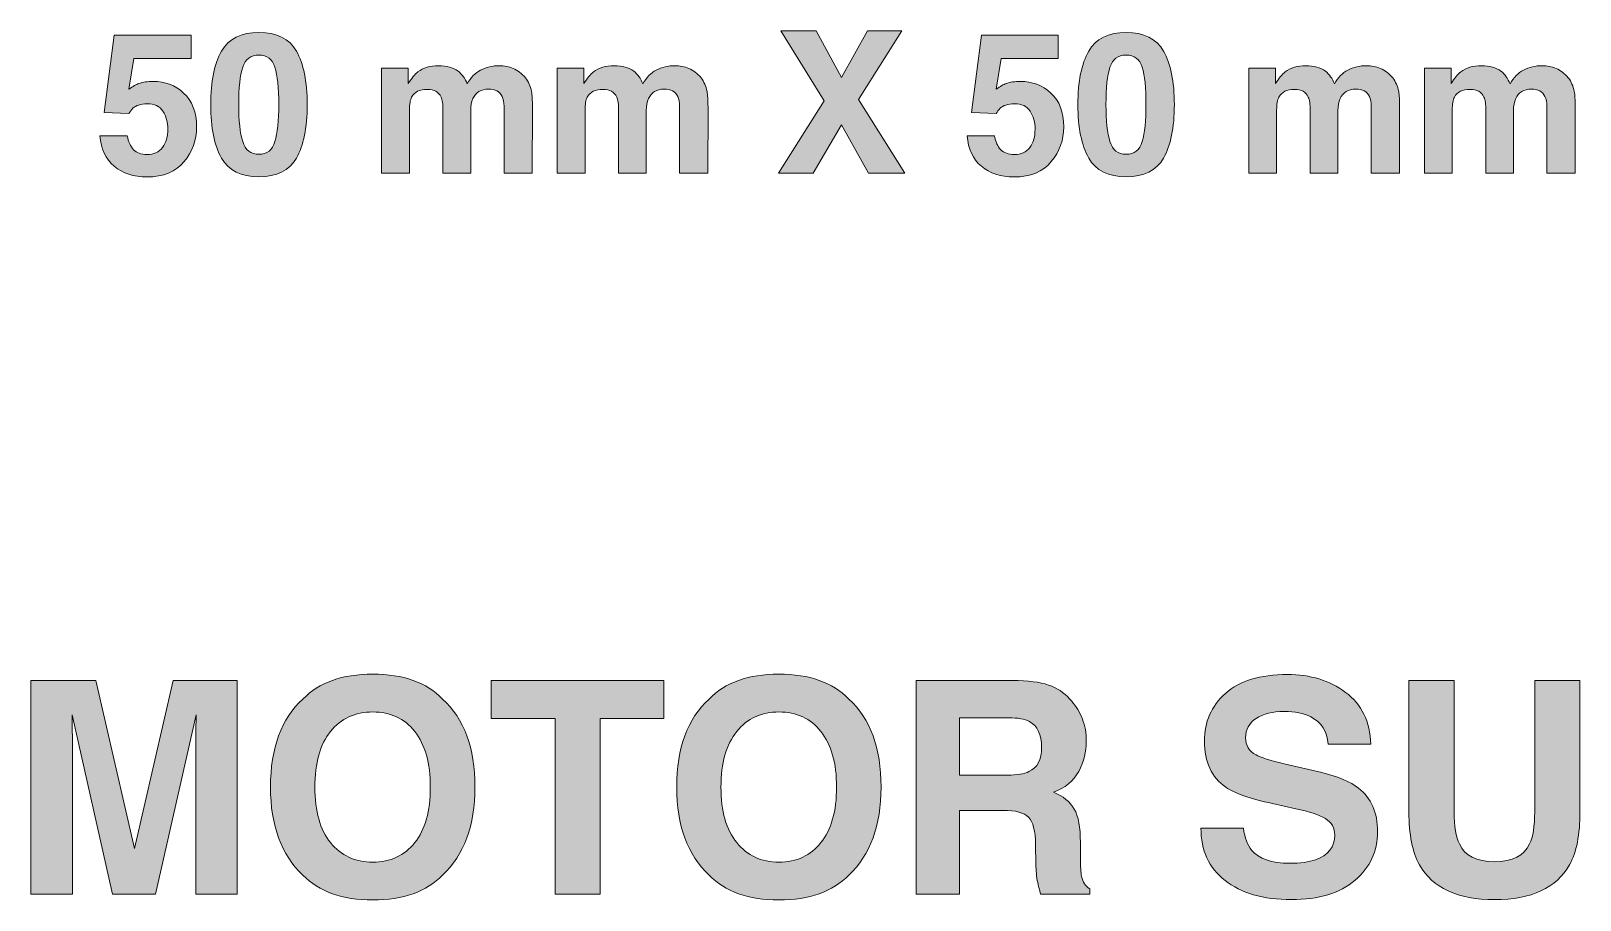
# Model space of a CAD drawing. Header units: millimetres. Extents: x 5 to 208, y 122 to 281.
# Drawn here: x 61 to 83.13, y 179.1 to 191.51 of the extents above; entities that cross this region are included whole.
import ezdxf

# ---------------------------------------------------------------- set-up
doc = ezdxf.new("R2010")
doc.units = ezdxf.units.MM
doc.header["$MEASUREMENT"] = 0
doc.layers.get('0').update_dxf_attribs({"lineweight": 0})

# ---------------------------------------------------------------- blocks, each defined once
blk = doc.blocks.new('Block_7')
h = blk.add_hatch(color=7)
h.dxf.hatch_style = 2
edge = h.paths.add_edge_path()
edge.add_spline(control_points=[(63.03, 182.232), (63.03, 182.232), (63.946, 182.232), (63.946, 182.232), (63.946, 182.232), (63.946, 179.185), (63.946, 179.185), (63.946, 179.185), (63.353, 179.185), (63.353, 179.185), (63.353, 179.185), (63.353, 181.246), (63.353, 181.246), (63.353, 181.305), (63.353, 181.388), (63.355, 181.495), (63.356, 181.601), (63.357, 181.684), (63.357, 181.742), (63.357, 181.742), (62.779, 179.185), (62.779, 179.185), (62.779, 179.185), (62.161, 179.185), (62.161, 179.185), (62.161, 179.185), (61.587, 181.742), (61.587, 181.742), (61.587, 181.684), (61.588, 181.601), (61.589, 181.495), (61.591, 181.388), (61.591, 181.305), (61.591, 181.246), (61.591, 181.246), (61.591, 179.185), (61.591, 179.185), (61.591, 179.185), (60.998, 179.185), (60.998, 179.185), (60.998, 179.185), (60.998, 182.232), (60.998, 182.232), (60.998, 182.232), (61.925, 182.232), (61.925, 182.232), (61.925, 182.232), (62.479, 179.836), (62.479, 179.836), (62.479, 179.836), (63.03, 182.232), (63.03, 182.232)], knot_values=[0, 0, 0, 0, 1, 1, 1, 2, 2, 2, 3, 3, 3, 4, 4, 4, 5, 5, 5, 6, 6, 6, 7, 7, 7, 8, 8, 8, 9, 9, 9, 10, 10, 10, 11, 11, 11, 12, 12, 12, 13, 13, 13, 14, 14, 14, 15, 15, 15, 16, 16, 16, 17, 17, 17, 17], degree=3, periodic=0)
h = blk.add_hatch(color=7)
h.dxf.hatch_style = 2
edge = h.paths.add_edge_path()
edge.add_spline(control_points=[(66.483, 179.919), (66.631, 180.105), (66.705, 180.369), (66.705, 180.712), (66.705, 181.054), (66.631, 181.318), (66.483, 181.505), (66.335, 181.692), (66.135, 181.785), (65.883, 181.785), (65.63, 181.785), (65.429, 181.692), (65.279, 181.506), (65.129, 181.32), (65.054, 181.055), (65.054, 180.712), (65.054, 180.369), (65.129, 180.105), (65.279, 179.919), (65.429, 179.733), (65.63, 179.64), (65.883, 179.64), (66.135, 179.64), (66.335, 179.733), (66.483, 179.919)], knot_values=[0, 0, 0, 0, 1, 1, 1, 2, 2, 2, 3, 3, 3, 4, 4, 4, 5, 5, 5, 6, 6, 6, 7, 7, 7, 8, 8, 8, 8], degree=3, periodic=0)
edge = h.paths.add_edge_path()
edge.add_spline(control_points=[(66.881, 179.456), (66.651, 179.219), (66.318, 179.1), (65.883, 179.1), (65.447, 179.1), (65.114, 179.219), (64.884, 179.456), (64.576, 179.746), (64.421, 180.165), (64.421, 180.712), (64.421, 181.27), (64.576, 181.689), (64.884, 181.969), (65.114, 182.206), (65.447, 182.325), (65.883, 182.325), (66.318, 182.325), (66.651, 182.206), (66.881, 181.969), (67.188, 181.689), (67.342, 181.27), (67.342, 180.712), (67.342, 180.165), (67.188, 179.746), (66.881, 179.456)], knot_values=[0, 0, 0, 0, 1, 1, 1, 2, 2, 2, 3, 3, 3, 4, 4, 4, 5, 5, 5, 6, 6, 6, 7, 7, 7, 8, 8, 8, 8], degree=3, periodic=0)
h = blk.add_hatch(color=7)
h.dxf.hatch_style = 2
edge = h.paths.add_edge_path()
edge.add_spline(control_points=[(70.042, 182.232), (70.042, 182.232), (70.042, 181.692), (70.042, 181.692), (70.042, 181.692), (69.13, 181.692), (69.13, 181.692), (69.13, 181.692), (69.13, 179.185), (69.13, 179.185), (69.13, 179.185), (68.489, 179.185), (68.489, 179.185), (68.489, 179.185), (68.489, 181.692), (68.489, 181.692), (68.489, 181.692), (67.573, 181.692), (67.573, 181.692), (67.573, 181.692), (67.573, 182.232), (67.573, 182.232), (67.573, 182.232), (70.042, 182.232), (70.042, 182.232)], knot_values=[0, 0, 0, 0, 1, 1, 1, 2, 2, 2, 3, 3, 3, 4, 4, 4, 5, 5, 5, 6, 6, 6, 7, 7, 7, 8, 8, 8, 8], degree=3, periodic=0)
h = blk.add_hatch(color=7)
h.dxf.hatch_style = 2
edge = h.paths.add_edge_path()
edge.add_spline(control_points=[(72.287, 179.919), (72.436, 180.105), (72.51, 180.369), (72.51, 180.712), (72.51, 181.054), (72.436, 181.318), (72.287, 181.505), (72.139, 181.692), (71.939, 181.785), (71.687, 181.785), (71.435, 181.785), (71.234, 181.692), (71.083, 181.506), (70.933, 181.32), (70.858, 181.055), (70.858, 180.712), (70.858, 180.369), (70.933, 180.105), (71.083, 179.919), (71.234, 179.733), (71.435, 179.64), (71.687, 179.64), (71.939, 179.64), (72.139, 179.733), (72.287, 179.919)], knot_values=[0, 0, 0, 0, 1, 1, 1, 2, 2, 2, 3, 3, 3, 4, 4, 4, 5, 5, 5, 6, 6, 6, 7, 7, 7, 8, 8, 8, 8], degree=3, periodic=0)
edge = h.paths.add_edge_path()
edge.add_spline(control_points=[(72.685, 179.456), (72.455, 179.219), (72.122, 179.1), (71.687, 179.1), (71.251, 179.1), (70.919, 179.219), (70.689, 179.456), (70.38, 179.746), (70.226, 180.165), (70.226, 180.712), (70.226, 181.27), (70.38, 181.689), (70.689, 181.969), (70.919, 182.206), (71.251, 182.325), (71.687, 182.325), (72.122, 182.325), (72.455, 182.206), (72.685, 181.969), (72.993, 181.689), (73.146, 181.27), (73.146, 180.712), (73.146, 180.165), (72.993, 179.746), (72.685, 179.456)], knot_values=[0, 0, 0, 0, 1, 1, 1, 2, 2, 2, 3, 3, 3, 4, 4, 4, 5, 5, 5, 6, 6, 6, 7, 7, 7, 8, 8, 8, 8], degree=3, periodic=0)
h = blk.add_hatch(color=7)
h.dxf.hatch_style = 2
edge = h.paths.add_edge_path()
edge.add_spline(control_points=[(74.269, 181.702), (74.269, 181.702), (74.269, 180.884), (74.269, 180.884), (74.269, 180.884), (74.954, 180.884), (74.954, 180.884), (75.09, 180.884), (75.192, 180.9), (75.26, 180.933), (75.38, 180.991), (75.441, 181.106), (75.441, 181.277), (75.441, 181.461), (75.382, 181.585), (75.266, 181.649), (75.201, 181.685), (75.102, 181.702), (74.971, 181.702), (74.971, 181.702), (74.269, 181.702), (74.269, 181.702)], knot_values=[0, 0, 0, 0, 1, 1, 1, 2, 2, 2, 3, 3, 3, 4, 4, 4, 5, 5, 5, 6, 6, 6, 7, 7, 7, 7], degree=3, periodic=0)
edge = h.paths.add_edge_path()
edge.add_spline(control_points=[(75.585, 182.153), (75.697, 182.105), (75.792, 182.034), (75.87, 181.94), (75.934, 181.863), (75.985, 181.778), (76.023, 181.684), (76.061, 181.59), (76.079, 181.483), (76.079, 181.363), (76.079, 181.219), (76.043, 181.076), (75.97, 180.937), (75.897, 180.797), (75.776, 180.698), (75.608, 180.64), (75.749, 180.583), (75.848, 180.503), (75.907, 180.399), (75.965, 180.295), (75.995, 180.136), (75.995, 179.923), (75.995, 179.923), (75.995, 179.718), (75.995, 179.718), (75.995, 179.579), (76, 179.484), (76.012, 179.435), (76.028, 179.356), (76.067, 179.298), (76.129, 179.261), (76.129, 179.261), (76.129, 179.185), (76.129, 179.185), (76.129, 179.185), (75.426, 179.185), (75.426, 179.185), (75.407, 179.252), (75.393, 179.307), (75.385, 179.348), (75.368, 179.433), (75.359, 179.521), (75.358, 179.611), (75.358, 179.611), (75.354, 179.894), (75.354, 179.894), (75.351, 180.088), (75.318, 180.218), (75.253, 180.282), (75.189, 180.347), (75.068, 180.38), (74.891, 180.38), (74.891, 180.38), (74.269, 180.38), (74.269, 180.38), (74.269, 180.38), (74.269, 179.185), (74.269, 179.185), (74.269, 179.185), (73.646, 179.185), (73.646, 179.185), (73.646, 179.185), (73.646, 182.232), (73.646, 182.232), (73.646, 182.232), (75.104, 182.232), (75.104, 182.232), (75.312, 182.227), (75.472, 182.201), (75.585, 182.153)], knot_values=[0, 0, 0, 0, 1, 1, 1, 2, 2, 2, 3, 3, 3, 4, 4, 4, 5, 5, 5, 6, 6, 6, 7, 7, 7, 8, 8, 8, 9, 9, 9, 10, 10, 10, 11, 11, 11, 12, 12, 12, 13, 13, 13, 14, 14, 14, 15, 15, 15, 16, 16, 16, 17, 17, 17, 18, 18, 18, 19, 19, 19, 20, 20, 20, 21, 21, 21, 22, 22, 22, 23, 23, 23, 23], degree=3, periodic=0)
h = blk.add_hatch(color=7)
h.dxf.hatch_style = 2
edge = h.paths.add_edge_path()
edge.add_spline(control_points=[(78.324, 180.125), (78.344, 179.986), (78.383, 179.882), (78.44, 179.813), (78.546, 179.688), (78.727, 179.625), (78.983, 179.625), (79.136, 179.625), (79.261, 179.642), (79.356, 179.675), (79.538, 179.738), (79.629, 179.856), (79.629, 180.028), (79.629, 180.129), (79.584, 180.207), (79.495, 180.262), (79.406, 180.315), (79.265, 180.363), (79.072, 180.404), (79.072, 180.404), (78.742, 180.477), (78.742, 180.477), (78.418, 180.548), (78.195, 180.626), (78.074, 180.71), (77.869, 180.851), (77.766, 181.071), (77.766, 181.37), (77.766, 181.642), (77.867, 181.869), (78.067, 182.05), (78.268, 182.23), (78.563, 182.32), (78.953, 182.32), (79.278, 182.32), (79.555, 182.235), (79.784, 182.065), (80.014, 181.895), (80.134, 181.648), (80.145, 181.324), (80.145, 181.324), (79.533, 181.324), (79.533, 181.324), (79.522, 181.507), (79.44, 181.638), (79.288, 181.715), (79.186, 181.766), (79.059, 181.791), (78.908, 181.791), (78.74, 181.791), (78.606, 181.758), (78.506, 181.692), (78.405, 181.626), (78.355, 181.534), (78.355, 181.415), (78.355, 181.306), (78.405, 181.225), (78.504, 181.171), (78.567, 181.135), (78.702, 181.093), (78.908, 181.045), (78.908, 181.045), (79.443, 180.919), (79.443, 180.919), (79.677, 180.864), (79.853, 180.79), (79.97, 180.698), (80.152, 180.555), (80.242, 180.347), (80.242, 180.076), (80.242, 179.797), (80.135, 179.566), (79.92, 179.382), (79.705, 179.198), (79.4, 179.106), (79.008, 179.106), (78.607, 179.106), (78.291, 179.197), (78.061, 179.378), (77.831, 179.559), (77.717, 179.808), (77.717, 180.125), (77.717, 180.125), (78.324, 180.125), (78.324, 180.125)], knot_values=[0, 0, 0, 0, 1, 1, 1, 2, 2, 2, 3, 3, 3, 4, 4, 4, 5, 5, 5, 6, 6, 6, 7, 7, 7, 8, 8, 8, 9, 9, 9, 10, 10, 10, 11, 11, 11, 12, 12, 12, 13, 13, 13, 14, 14, 14, 15, 15, 15, 16, 16, 16, 17, 17, 17, 18, 18, 18, 19, 19, 19, 20, 20, 20, 21, 21, 21, 22, 22, 22, 23, 23, 23, 24, 24, 24, 25, 25, 25, 26, 26, 26, 27, 27, 27, 28, 28, 28, 28], degree=3, periodic=0)
h = blk.add_hatch(color=7)
h.dxf.hatch_style = 2
edge = h.paths.add_edge_path()
edge.add_spline(control_points=[(80.689, 182.232), (80.689, 182.232), (81.336, 182.232), (81.336, 182.232), (81.336, 182.232), (81.336, 180.36), (81.336, 180.36), (81.336, 180.151), (81.361, 179.998), (81.41, 179.902), (81.487, 179.731), (81.654, 179.646), (81.913, 179.646), (82.169, 179.646), (82.336, 179.731), (82.413, 179.902), (82.462, 179.998), (82.487, 180.151), (82.487, 180.36), (82.487, 180.36), (82.487, 182.232), (82.487, 182.232), (82.487, 182.232), (83.134, 182.232), (83.134, 182.232), (83.134, 182.232), (83.134, 180.359), (83.134, 180.359), (83.134, 180.035), (83.084, 179.783), (82.984, 179.602), (82.796, 179.272), (82.44, 179.106), (81.913, 179.106), (81.386, 179.106), (81.028, 179.272), (80.84, 179.602), (80.739, 179.783), (80.689, 180.035), (80.689, 180.359), (80.689, 180.359), (80.689, 182.232), (80.689, 182.232)], knot_values=[0, 0, 0, 0, 1, 1, 1, 2, 2, 2, 3, 3, 3, 4, 4, 4, 5, 5, 5, 6, 6, 6, 7, 7, 7, 8, 8, 8, 9, 9, 9, 10, 10, 10, 11, 11, 11, 12, 12, 12, 13, 13, 13, 14, 14, 14, 14], degree=3, periodic=0)
for points, knots in [([(63.03, 182.232), (63.03, 182.232), (63.946, 182.232), (63.946, 182.232), (63.946, 182.232), (63.946, 179.185), (63.946, 179.185), (63.946, 179.185), (63.353, 179.185), (63.353, 179.185), (63.353, 179.185), (63.353, 181.246), (63.353, 181.246), (63.353, 181.305), (63.353, 181.388), (63.355, 181.495), (63.356, 181.601), (63.357, 181.684), (63.357, 181.742), (63.357, 181.742), (62.779, 179.185), (62.779, 179.185), (62.779, 179.185), (62.161, 179.185), (62.161, 179.185), (62.161, 179.185), (61.587, 181.742), (61.587, 181.742), (61.587, 181.684), (61.588, 181.601), (61.589, 181.495), (61.591, 181.388), (61.591, 181.305), (61.591, 181.246), (61.591, 181.246), (61.591, 179.185), (61.591, 179.185), (61.591, 179.185), (60.998, 179.185), (60.998, 179.185), (60.998, 179.185), (60.998, 182.232), (60.998, 182.232), (60.998, 182.232), (61.925, 182.232), (61.925, 182.232), (61.925, 182.232), (62.479, 179.836), (62.479, 179.836), (62.479, 179.836), (63.03, 182.232), (63.03, 182.232)], [0, 0, 0, 0, 1, 1, 1, 2, 2, 2, 3, 3, 3, 4, 4, 4, 5, 5, 5, 6, 6, 6, 7, 7, 7, 8, 8, 8, 9, 9, 9, 10, 10, 10, 11, 11, 11, 12, 12, 12, 13, 13, 13, 14, 14, 14, 15, 15, 15, 16, 16, 16, 17, 17, 17, 17]), ([(66.881, 179.456), (66.651, 179.219), (66.318, 179.1), (65.883, 179.1), (65.447, 179.1), (65.114, 179.219), (64.884, 179.456), (64.576, 179.746), (64.421, 180.165), (64.421, 180.712), (64.421, 181.27), (64.576, 181.689), (64.884, 181.969), (65.114, 182.206), (65.447, 182.325), (65.883, 182.325), (66.318, 182.325), (66.651, 182.206), (66.881, 181.969), (67.188, 181.689), (67.342, 181.27), (67.342, 180.712), (67.342, 180.165), (67.188, 179.746), (66.881, 179.456)], [0, 0, 0, 0, 1, 1, 1, 2, 2, 2, 3, 3, 3, 4, 4, 4, 5, 5, 5, 6, 6, 6, 7, 7, 7, 8, 8, 8, 8]), ([(70.042, 182.232), (70.042, 182.232), (70.042, 181.692), (70.042, 181.692), (70.042, 181.692), (69.13, 181.692), (69.13, 181.692), (69.13, 181.692), (69.13, 179.185), (69.13, 179.185), (69.13, 179.185), (68.489, 179.185), (68.489, 179.185), (68.489, 179.185), (68.489, 181.692), (68.489, 181.692), (68.489, 181.692), (67.573, 181.692), (67.573, 181.692), (67.573, 181.692), (67.573, 182.232), (67.573, 182.232), (67.573, 182.232), (70.042, 182.232), (70.042, 182.232)], [0, 0, 0, 0, 1, 1, 1, 2, 2, 2, 3, 3, 3, 4, 4, 4, 5, 5, 5, 6, 6, 6, 7, 7, 7, 8, 8, 8, 8]), ([(72.685, 179.456), (72.455, 179.219), (72.122, 179.1), (71.687, 179.1), (71.251, 179.1), (70.919, 179.219), (70.689, 179.456), (70.38, 179.746), (70.226, 180.165), (70.226, 180.712), (70.226, 181.27), (70.38, 181.689), (70.689, 181.969), (70.919, 182.206), (71.251, 182.325), (71.687, 182.325), (72.122, 182.325), (72.455, 182.206), (72.685, 181.969), (72.993, 181.689), (73.146, 181.27), (73.146, 180.712), (73.146, 180.165), (72.993, 179.746), (72.685, 179.456)], [0, 0, 0, 0, 1, 1, 1, 2, 2, 2, 3, 3, 3, 4, 4, 4, 5, 5, 5, 6, 6, 6, 7, 7, 7, 8, 8, 8, 8]), ([(75.585, 182.153), (75.697, 182.105), (75.792, 182.034), (75.87, 181.94), (75.934, 181.863), (75.985, 181.778), (76.023, 181.684), (76.061, 181.59), (76.079, 181.483), (76.079, 181.363), (76.079, 181.219), (76.043, 181.076), (75.97, 180.937), (75.897, 180.797), (75.776, 180.698), (75.608, 180.64), (75.749, 180.583), (75.848, 180.503), (75.907, 180.399), (75.965, 180.295), (75.995, 180.136), (75.995, 179.923), (75.995, 179.923), (75.995, 179.718), (75.995, 179.718), (75.995, 179.579), (76, 179.484), (76.012, 179.435), (76.028, 179.356), (76.067, 179.298), (76.129, 179.261), (76.129, 179.261), (76.129, 179.185), (76.129, 179.185), (76.129, 179.185), (75.426, 179.185), (75.426, 179.185), (75.407, 179.252), (75.393, 179.307), (75.385, 179.348), (75.368, 179.433), (75.359, 179.521), (75.358, 179.611), (75.358, 179.611), (75.354, 179.894), (75.354, 179.894), (75.351, 180.088), (75.318, 180.218), (75.253, 180.282), (75.189, 180.347), (75.068, 180.38), (74.891, 180.38), (74.891, 180.38), (74.269, 180.38), (74.269, 180.38), (74.269, 180.38), (74.269, 179.185), (74.269, 179.185), (74.269, 179.185), (73.646, 179.185), (73.646, 179.185), (73.646, 179.185), (73.646, 182.232), (73.646, 182.232), (73.646, 182.232), (75.104, 182.232), (75.104, 182.232), (75.312, 182.227), (75.472, 182.201), (75.585, 182.153)], [0, 0, 0, 0, 1, 1, 1, 2, 2, 2, 3, 3, 3, 4, 4, 4, 5, 5, 5, 6, 6, 6, 7, 7, 7, 8, 8, 8, 9, 9, 9, 10, 10, 10, 11, 11, 11, 12, 12, 12, 13, 13, 13, 14, 14, 14, 15, 15, 15, 16, 16, 16, 17, 17, 17, 18, 18, 18, 19, 19, 19, 20, 20, 20, 21, 21, 21, 22, 22, 22, 23, 23, 23, 23]), ([(78.324, 180.125), (78.344, 179.986), (78.383, 179.882), (78.44, 179.813), (78.546, 179.688), (78.727, 179.625), (78.983, 179.625), (79.136, 179.625), (79.261, 179.642), (79.356, 179.675), (79.538, 179.738), (79.629, 179.856), (79.629, 180.028), (79.629, 180.129), (79.584, 180.207), (79.495, 180.262), (79.406, 180.315), (79.265, 180.363), (79.072, 180.404), (79.072, 180.404), (78.742, 180.477), (78.742, 180.477), (78.418, 180.548), (78.195, 180.626), (78.074, 180.71), (77.869, 180.851), (77.766, 181.071), (77.766, 181.37), (77.766, 181.642), (77.867, 181.869), (78.067, 182.05), (78.268, 182.23), (78.563, 182.32), (78.953, 182.32), (79.278, 182.32), (79.555, 182.235), (79.784, 182.065), (80.014, 181.895), (80.134, 181.648), (80.145, 181.324), (80.145, 181.324), (79.533, 181.324), (79.533, 181.324), (79.522, 181.507), (79.44, 181.638), (79.288, 181.715), (79.186, 181.766), (79.059, 181.791), (78.908, 181.791), (78.74, 181.791), (78.606, 181.758), (78.506, 181.692), (78.405, 181.626), (78.355, 181.534), (78.355, 181.415), (78.355, 181.306), (78.405, 181.225), (78.504, 181.171), (78.567, 181.135), (78.702, 181.093), (78.908, 181.045), (78.908, 181.045), (79.443, 180.919), (79.443, 180.919), (79.677, 180.864), (79.853, 180.79), (79.97, 180.698), (80.152, 180.555), (80.242, 180.347), (80.242, 180.076), (80.242, 179.797), (80.135, 179.566), (79.92, 179.382), (79.705, 179.198), (79.4, 179.106), (79.008, 179.106), (78.607, 179.106), (78.291, 179.197), (78.061, 179.378), (77.831, 179.559), (77.717, 179.808), (77.717, 180.125), (77.717, 180.125), (78.324, 180.125), (78.324, 180.125)], [0, 0, 0, 0, 1, 1, 1, 2, 2, 2, 3, 3, 3, 4, 4, 4, 5, 5, 5, 6, 6, 6, 7, 7, 7, 8, 8, 8, 9, 9, 9, 10, 10, 10, 11, 11, 11, 12, 12, 12, 13, 13, 13, 14, 14, 14, 15, 15, 15, 16, 16, 16, 17, 17, 17, 18, 18, 18, 19, 19, 19, 20, 20, 20, 21, 21, 21, 22, 22, 22, 23, 23, 23, 24, 24, 24, 25, 25, 25, 26, 26, 26, 27, 27, 27, 28, 28, 28, 28]), ([(80.689, 182.232), (80.689, 182.232), (81.336, 182.232), (81.336, 182.232), (81.336, 182.232), (81.336, 180.36), (81.336, 180.36), (81.336, 180.151), (81.361, 179.998), (81.41, 179.902), (81.487, 179.731), (81.654, 179.646), (81.913, 179.646), (82.169, 179.646), (82.336, 179.731), (82.413, 179.902), (82.462, 179.998), (82.487, 180.151), (82.487, 180.36), (82.487, 180.36), (82.487, 182.232), (82.487, 182.232), (82.487, 182.232), (83.134, 182.232), (83.134, 182.232), (83.134, 182.232), (83.134, 180.359), (83.134, 180.359), (83.134, 180.035), (83.084, 179.783), (82.984, 179.602), (82.796, 179.272), (82.44, 179.106), (81.913, 179.106), (81.386, 179.106), (81.028, 179.272), (80.84, 179.602), (80.739, 179.783), (80.689, 180.035), (80.689, 180.359), (80.689, 180.359), (80.689, 182.232), (80.689, 182.232)], [0, 0, 0, 0, 1, 1, 1, 2, 2, 2, 3, 3, 3, 4, 4, 4, 5, 5, 5, 6, 6, 6, 7, 7, 7, 8, 8, 8, 9, 9, 9, 10, 10, 10, 11, 11, 11, 12, 12, 12, 13, 13, 13, 14, 14, 14, 14]), ([(66.483, 179.919), (66.631, 180.105), (66.705, 180.369), (66.705, 180.712), (66.705, 181.054), (66.631, 181.318), (66.483, 181.505), (66.335, 181.692), (66.135, 181.785), (65.883, 181.785), (65.63, 181.785), (65.429, 181.692), (65.279, 181.506), (65.129, 181.32), (65.054, 181.055), (65.054, 180.712), (65.054, 180.369), (65.129, 180.105), (65.279, 179.919), (65.429, 179.733), (65.63, 179.64), (65.883, 179.64), (66.135, 179.64), (66.335, 179.733), (66.483, 179.919)], [0, 0, 0, 0, 1, 1, 1, 2, 2, 2, 3, 3, 3, 4, 4, 4, 5, 5, 5, 6, 6, 6, 7, 7, 7, 8, 8, 8, 8]), ([(72.287, 179.919), (72.436, 180.105), (72.51, 180.369), (72.51, 180.712), (72.51, 181.054), (72.436, 181.318), (72.287, 181.505), (72.139, 181.692), (71.939, 181.785), (71.687, 181.785), (71.435, 181.785), (71.234, 181.692), (71.083, 181.506), (70.933, 181.32), (70.858, 181.055), (70.858, 180.712), (70.858, 180.369), (70.933, 180.105), (71.083, 179.919), (71.234, 179.733), (71.435, 179.64), (71.687, 179.64), (71.939, 179.64), (72.139, 179.733), (72.287, 179.919)], [0, 0, 0, 0, 1, 1, 1, 2, 2, 2, 3, 3, 3, 4, 4, 4, 5, 5, 5, 6, 6, 6, 7, 7, 7, 8, 8, 8, 8]), ([(74.269, 181.702), (74.269, 181.702), (74.269, 180.884), (74.269, 180.884), (74.269, 180.884), (74.954, 180.884), (74.954, 180.884), (75.09, 180.884), (75.192, 180.9), (75.26, 180.933), (75.38, 180.991), (75.441, 181.106), (75.441, 181.277), (75.441, 181.461), (75.382, 181.585), (75.266, 181.649), (75.201, 181.685), (75.102, 181.702), (74.971, 181.702), (74.971, 181.702), (74.269, 181.702), (74.269, 181.702)], [0, 0, 0, 0, 1, 1, 1, 2, 2, 2, 3, 3, 3, 4, 4, 4, 5, 5, 5, 6, 6, 6, 7, 7, 7, 7])]:
    blk.add_open_spline(points, degree=3, knots=knots)
blk = doc.blocks.new('Block_6')
blk.add_blockref('Block_7', (0, 0))
blk = doc.blocks.new('Block_17')
h = blk.add_hatch(color=7)
h.dxf.hatch_style = 2
edge = h.paths.add_edge_path()
edge.add_spline(control_points=[(64.024, 189.93), (64.062, 189.808), (64.139, 189.748), (64.256, 189.748), (64.372, 189.748), (64.449, 189.808), (64.485, 189.93), (64.521, 190.052), (64.539, 190.228), (64.539, 190.457), (64.539, 190.698), (64.521, 190.876), (64.485, 190.992), (64.449, 191.108), (64.372, 191.166), (64.256, 191.166), (64.139, 191.166), (64.062, 191.108), (64.024, 190.992), (63.986, 190.876), (63.967, 190.698), (63.967, 190.457), (63.967, 190.228), (63.986, 190.052), (64.024, 189.93)], knot_values=[0, 0, 0, 0, 1, 1, 1, 2, 2, 2, 3, 3, 3, 4, 4, 4, 5, 5, 5, 6, 6, 6, 7, 7, 7, 8, 8, 8, 8], degree=3, periodic=0)
edge = h.paths.add_edge_path()
edge.add_spline(control_points=[(64.791, 191.221), (64.893, 191.042), (64.945, 190.787), (64.945, 190.457), (64.945, 190.127), (64.893, 189.874), (64.791, 189.695), (64.689, 189.517), (64.51, 189.428), (64.256, 189.428), (64.001, 189.428), (63.822, 189.517), (63.72, 189.695), (63.618, 189.874), (63.566, 190.127), (63.566, 190.457), (63.566, 190.787), (63.618, 191.042), (63.72, 191.221), (63.822, 191.4), (64.001, 191.489), (64.256, 191.489), (64.51, 191.489), (64.689, 191.4), (64.791, 191.221)], knot_values=[0, 0, 0, 0, 1, 1, 1, 2, 2, 2, 3, 3, 3, 4, 4, 4, 5, 5, 5, 6, 6, 6, 7, 7, 7, 8, 8, 8, 8], degree=3, periodic=0)
h = blk.add_hatch(color=7)
h.dxf.hatch_style = 2
edge = h.paths.add_edge_path()
edge.add_spline(control_points=[(72.174, 189.477), (72.174, 189.477), (71.681, 189.477), (71.681, 189.477), (71.681, 189.477), (72.334, 190.512), (72.334, 190.512), (72.334, 190.512), (71.713, 191.509), (71.713, 191.509), (71.713, 191.509), (72.22, 191.509), (72.22, 191.509), (72.22, 191.509), (72.582, 190.847), (72.582, 190.847), (72.582, 190.847), (72.954, 191.509), (72.954, 191.509), (72.954, 191.509), (73.445, 191.509), (73.445, 191.509), (73.445, 191.509), (72.823, 190.529), (72.823, 190.529), (72.823, 190.529), (73.484, 189.477), (73.484, 189.477), (73.484, 189.477), (72.968, 189.477), (72.968, 189.477), (72.968, 189.477), (72.582, 190.17), (72.582, 190.17), (72.582, 190.17), (72.174, 189.477), (72.174, 189.477)], knot_values=[0, 0, 0, 0, 1, 1, 1, 2, 2, 2, 3, 3, 3, 4, 4, 4, 5, 5, 5, 6, 6, 6, 7, 7, 7, 8, 8, 8, 9, 9, 9, 10, 10, 10, 11, 11, 11, 12, 12, 12, 12], degree=3, periodic=0)
h = blk.add_hatch(color=7)
h.dxf.hatch_style = 2
edge = h.paths.add_edge_path()
edge.add_spline(control_points=[(76.417, 189.93), (76.454, 189.808), (76.531, 189.748), (76.648, 189.748), (76.765, 189.748), (76.841, 189.808), (76.878, 189.93), (76.914, 190.052), (76.932, 190.228), (76.932, 190.457), (76.932, 190.698), (76.914, 190.876), (76.878, 190.992), (76.841, 191.108), (76.765, 191.166), (76.648, 191.166), (76.531, 191.166), (76.454, 191.108), (76.417, 190.992), (76.379, 190.876), (76.36, 190.698), (76.36, 190.457), (76.36, 190.228), (76.379, 190.052), (76.417, 189.93)], knot_values=[0, 0, 0, 0, 1, 1, 1, 2, 2, 2, 3, 3, 3, 4, 4, 4, 5, 5, 5, 6, 6, 6, 7, 7, 7, 8, 8, 8, 8], degree=3, periodic=0)
edge = h.paths.add_edge_path()
edge.add_spline(control_points=[(77.184, 191.221), (77.286, 191.042), (77.337, 190.787), (77.337, 190.457), (77.337, 190.127), (77.286, 189.874), (77.184, 189.695), (77.081, 189.517), (76.903, 189.428), (76.648, 189.428), (76.394, 189.428), (76.215, 189.517), (76.113, 189.695), (76.011, 189.874), (75.959, 190.127), (75.959, 190.457), (75.959, 190.787), (76.011, 191.042), (76.113, 191.221), (76.215, 191.4), (76.394, 191.489), (76.648, 191.489), (76.903, 191.489), (77.081, 191.4), (77.184, 191.221)], knot_values=[0, 0, 0, 0, 1, 1, 1, 2, 2, 2, 3, 3, 3, 4, 4, 4, 5, 5, 5, 6, 6, 6, 7, 7, 7, 8, 8, 8, 8], degree=3, periodic=0)
h = blk.add_hatch(color=7)
h.dxf.hatch_style = 2
edge = h.paths.add_edge_path()
edge.add_spline(control_points=[(62.374, 190.012), (62.39, 189.927), (62.42, 189.861), (62.464, 189.814), (62.508, 189.768), (62.572, 189.745), (62.656, 189.745), (62.753, 189.745), (62.828, 189.779), (62.878, 189.847), (62.929, 189.916), (62.955, 190.002), (62.955, 190.106), (62.955, 190.208), (62.931, 190.294), (62.883, 190.364), (62.835, 190.435), (62.761, 190.47), (62.66, 190.47), (62.613, 190.47), (62.572, 190.464), (62.537, 190.452), (62.475, 190.43), (62.429, 190.389), (62.398, 190.329), (62.398, 190.329), (62.046, 190.346), (62.046, 190.346), (62.046, 190.346), (62.186, 191.449), (62.186, 191.449), (62.186, 191.449), (63.285, 191.449), (63.285, 191.449), (63.285, 191.449), (63.285, 191.116), (63.285, 191.116), (63.285, 191.116), (62.469, 191.116), (62.469, 191.116), (62.469, 191.116), (62.398, 190.679), (62.398, 190.679), (62.459, 190.719), (62.506, 190.745), (62.54, 190.758), (62.596, 190.779), (62.666, 190.789), (62.747, 190.789), (62.913, 190.789), (63.057, 190.734), (63.18, 190.623), (63.303, 190.512), (63.364, 190.35), (63.364, 190.138), (63.364, 189.953), (63.305, 189.788), (63.186, 189.643), (63.068, 189.498), (62.891, 189.425), (62.655, 189.425), (62.465, 189.425), (62.309, 189.476), (62.187, 189.578), (62.065, 189.68), (61.997, 189.825), (61.983, 190.012), (61.983, 190.012), (62.374, 190.012), (62.374, 190.012)], knot_values=[0, 0, 0, 0, 1, 1, 1, 2, 2, 2, 3, 3, 3, 4, 4, 4, 5, 5, 5, 6, 6, 6, 7, 7, 7, 8, 8, 8, 9, 9, 9, 10, 10, 10, 11, 11, 11, 12, 12, 12, 13, 13, 13, 14, 14, 14, 15, 15, 15, 16, 16, 16, 17, 17, 17, 18, 18, 18, 19, 19, 19, 20, 20, 20, 21, 21, 21, 22, 22, 22, 23, 23, 23, 23], degree=3, periodic=0)
h = blk.add_hatch(color=7)
h.dxf.hatch_style = 2
edge = h.paths.add_edge_path()
edge.add_spline(control_points=[(74.767, 190.012), (74.783, 189.927), (74.813, 189.861), (74.856, 189.814), (74.901, 189.768), (74.965, 189.745), (75.049, 189.745), (75.146, 189.745), (75.22, 189.779), (75.271, 189.847), (75.322, 189.916), (75.347, 190.002), (75.347, 190.106), (75.347, 190.208), (75.324, 190.294), (75.276, 190.364), (75.228, 190.435), (75.154, 190.47), (75.053, 190.47), (75.006, 190.47), (74.964, 190.464), (74.929, 190.452), (74.868, 190.43), (74.822, 190.389), (74.791, 190.329), (74.791, 190.329), (74.439, 190.346), (74.439, 190.346), (74.439, 190.346), (74.579, 191.449), (74.579, 191.449), (74.579, 191.449), (75.678, 191.449), (75.678, 191.449), (75.678, 191.449), (75.678, 191.116), (75.678, 191.116), (75.678, 191.116), (74.862, 191.116), (74.862, 191.116), (74.862, 191.116), (74.791, 190.679), (74.791, 190.679), (74.851, 190.719), (74.898, 190.745), (74.932, 190.758), (74.989, 190.779), (75.058, 190.789), (75.14, 190.789), (75.305, 190.789), (75.449, 190.734), (75.572, 190.623), (75.695, 190.512), (75.757, 190.35), (75.757, 190.138), (75.757, 189.953), (75.697, 189.788), (75.579, 189.643), (75.461, 189.498), (75.284, 189.425), (75.048, 189.425), (74.858, 189.425), (74.702, 189.476), (74.579, 189.578), (74.457, 189.68), (74.39, 189.825), (74.376, 190.012), (74.376, 190.012), (74.767, 190.012), (74.767, 190.012)], knot_values=[0, 0, 0, 0, 1, 1, 1, 2, 2, 2, 3, 3, 3, 4, 4, 4, 5, 5, 5, 6, 6, 6, 7, 7, 7, 8, 8, 8, 9, 9, 9, 10, 10, 10, 11, 11, 11, 12, 12, 12, 13, 13, 13, 14, 14, 14, 15, 15, 15, 16, 16, 16, 17, 17, 17, 18, 18, 18, 19, 19, 19, 20, 20, 20, 21, 21, 21, 22, 22, 22, 23, 23, 23, 23], degree=3, periodic=0)
h = blk.add_hatch(color=7)
h.dxf.hatch_style = 2
edge = h.paths.add_edge_path()
edge.add_spline(control_points=[(67.889, 190.974), (67.954, 190.948), (68.012, 190.903), (68.064, 190.839), (68.107, 190.787), (68.135, 190.722), (68.15, 190.646), (68.159, 190.596), (68.164, 190.522), (68.164, 190.424), (68.164, 190.424), (68.161, 189.477), (68.161, 189.477), (68.161, 189.477), (67.758, 189.477), (67.758, 189.477), (67.758, 189.477), (67.758, 190.434), (67.758, 190.434), (67.758, 190.491), (67.749, 190.538), (67.731, 190.574), (67.696, 190.644), (67.632, 190.679), (67.538, 190.679), (67.429, 190.679), (67.355, 190.634), (67.313, 190.544), (67.292, 190.496), (67.282, 190.439), (67.282, 190.372), (67.282, 190.372), (67.282, 189.477), (67.282, 189.477), (67.282, 189.477), (66.886, 189.477), (66.886, 189.477), (66.886, 189.477), (66.886, 190.372), (66.886, 190.372), (66.886, 190.461), (66.877, 190.526), (66.859, 190.566), (66.826, 190.639), (66.761, 190.675), (66.664, 190.675), (66.552, 190.675), (66.477, 190.639), (66.438, 190.566), (66.417, 190.525), (66.407, 190.463), (66.407, 190.381), (66.407, 190.381), (66.407, 189.477), (66.407, 189.477), (66.407, 189.477), (66.008, 189.477), (66.008, 189.477), (66.008, 189.477), (66.008, 190.977), (66.008, 190.977), (66.008, 190.977), (66.39, 190.977), (66.39, 190.977), (66.39, 190.977), (66.39, 190.758), (66.39, 190.758), (66.439, 190.836), (66.485, 190.891), (66.528, 190.924), (66.604, 190.983), (66.703, 191.013), (66.824, 191.013), (66.939, 191.013), (67.032, 190.987), (67.103, 190.937), (67.159, 190.89), (67.203, 190.83), (67.232, 190.756), (67.283, 190.845), (67.347, 190.909), (67.424, 190.951), (67.505, 190.992), (67.594, 191.013), (67.694, 191.013), (67.76, 191.013), (67.825, 191), (67.889, 190.974)], knot_values=[0, 0, 0, 0, 1, 1, 1, 2, 2, 2, 3, 3, 3, 4, 4, 4, 5, 5, 5, 6, 6, 6, 7, 7, 7, 8, 8, 8, 9, 9, 9, 10, 10, 10, 11, 11, 11, 12, 12, 12, 13, 13, 13, 14, 14, 14, 15, 15, 15, 16, 16, 16, 17, 17, 17, 18, 18, 18, 19, 19, 19, 20, 20, 20, 21, 21, 21, 22, 22, 22, 23, 23, 23, 24, 24, 24, 25, 25, 25, 26, 26, 26, 27, 27, 27, 28, 28, 28, 29, 29, 29, 29], degree=3, periodic=0)
h = blk.add_hatch(color=7)
h.dxf.hatch_style = 2
edge = h.paths.add_edge_path()
edge.add_spline(control_points=[(70.399, 190.974), (70.463, 190.948), (70.521, 190.903), (70.574, 190.839), (70.616, 190.787), (70.644, 190.722), (70.659, 190.646), (70.669, 190.596), (70.673, 190.522), (70.673, 190.424), (70.673, 190.424), (70.67, 189.477), (70.67, 189.477), (70.67, 189.477), (70.268, 189.477), (70.268, 189.477), (70.268, 189.477), (70.268, 190.434), (70.268, 190.434), (70.268, 190.491), (70.259, 190.538), (70.24, 190.574), (70.206, 190.644), (70.141, 190.679), (70.047, 190.679), (69.939, 190.679), (69.864, 190.634), (69.823, 190.544), (69.802, 190.496), (69.791, 190.439), (69.791, 190.372), (69.791, 190.372), (69.791, 189.477), (69.791, 189.477), (69.791, 189.477), (69.396, 189.477), (69.396, 189.477), (69.396, 189.477), (69.396, 190.372), (69.396, 190.372), (69.396, 190.461), (69.386, 190.526), (69.368, 190.566), (69.335, 190.639), (69.27, 190.675), (69.174, 190.675), (69.062, 190.675), (68.986, 190.639), (68.948, 190.566), (68.927, 190.525), (68.916, 190.463), (68.916, 190.381), (68.916, 190.381), (68.916, 189.477), (68.916, 189.477), (68.916, 189.477), (68.518, 189.477), (68.518, 189.477), (68.518, 189.477), (68.518, 190.977), (68.518, 190.977), (68.518, 190.977), (68.899, 190.977), (68.899, 190.977), (68.899, 190.977), (68.899, 190.758), (68.899, 190.758), (68.948, 190.836), (68.994, 190.891), (69.037, 190.924), (69.113, 190.983), (69.212, 191.013), (69.334, 191.013), (69.448, 191.013), (69.541, 190.987), (69.612, 190.937), (69.669, 190.89), (69.712, 190.83), (69.741, 190.756), (69.793, 190.845), (69.857, 190.909), (69.933, 190.951), (70.014, 190.992), (70.104, 191.013), (70.203, 191.013), (70.269, 191.013), (70.334, 191), (70.399, 190.974)], knot_values=[0, 0, 0, 0, 1, 1, 1, 2, 2, 2, 3, 3, 3, 4, 4, 4, 5, 5, 5, 6, 6, 6, 7, 7, 7, 8, 8, 8, 9, 9, 9, 10, 10, 10, 11, 11, 11, 12, 12, 12, 13, 13, 13, 14, 14, 14, 15, 15, 15, 16, 16, 16, 17, 17, 17, 18, 18, 18, 19, 19, 19, 20, 20, 20, 21, 21, 21, 22, 22, 22, 23, 23, 23, 24, 24, 24, 25, 25, 25, 26, 26, 26, 27, 27, 27, 28, 28, 28, 29, 29, 29, 29], degree=3, periodic=0)
h = blk.add_hatch(color=7)
h.dxf.hatch_style = 2
edge = h.paths.add_edge_path()
edge.add_spline(control_points=[(80.282, 190.974), (80.347, 190.948), (80.405, 190.903), (80.457, 190.839), (80.499, 190.787), (80.528, 190.722), (80.543, 190.646), (80.552, 190.596), (80.556, 190.522), (80.556, 190.424), (80.556, 190.424), (80.554, 189.477), (80.554, 189.477), (80.554, 189.477), (80.151, 189.477), (80.151, 189.477), (80.151, 189.477), (80.151, 190.434), (80.151, 190.434), (80.151, 190.491), (80.142, 190.538), (80.124, 190.574), (80.089, 190.644), (80.024, 190.679), (79.931, 190.679), (79.822, 190.679), (79.747, 190.634), (79.706, 190.544), (79.685, 190.496), (79.674, 190.439), (79.674, 190.372), (79.674, 190.372), (79.674, 189.477), (79.674, 189.477), (79.674, 189.477), (79.279, 189.477), (79.279, 189.477), (79.279, 189.477), (79.279, 190.372), (79.279, 190.372), (79.279, 190.461), (79.27, 190.526), (79.251, 190.566), (79.218, 190.639), (79.153, 190.675), (79.057, 190.675), (78.945, 190.675), (78.87, 190.639), (78.831, 190.566), (78.81, 190.525), (78.799, 190.463), (78.799, 190.381), (78.799, 190.381), (78.799, 189.477), (78.799, 189.477), (78.799, 189.477), (78.401, 189.477), (78.401, 189.477), (78.401, 189.477), (78.401, 190.977), (78.401, 190.977), (78.401, 190.977), (78.783, 190.977), (78.783, 190.977), (78.783, 190.977), (78.783, 190.758), (78.783, 190.758), (78.831, 190.836), (78.878, 190.891), (78.921, 190.924), (78.997, 190.983), (79.096, 191.013), (79.217, 191.013), (79.332, 191.013), (79.425, 190.987), (79.495, 190.937), (79.552, 190.89), (79.595, 190.83), (79.625, 190.756), (79.676, 190.845), (79.74, 190.909), (79.816, 190.951), (79.897, 190.992), (79.987, 191.013), (80.086, 191.013), (80.153, 191.013), (80.218, 191), (80.282, 190.974)], knot_values=[0, 0, 0, 0, 1, 1, 1, 2, 2, 2, 3, 3, 3, 4, 4, 4, 5, 5, 5, 6, 6, 6, 7, 7, 7, 8, 8, 8, 9, 9, 9, 10, 10, 10, 11, 11, 11, 12, 12, 12, 13, 13, 13, 14, 14, 14, 15, 15, 15, 16, 16, 16, 17, 17, 17, 18, 18, 18, 19, 19, 19, 20, 20, 20, 21, 21, 21, 22, 22, 22, 23, 23, 23, 24, 24, 24, 25, 25, 25, 26, 26, 26, 27, 27, 27, 28, 28, 28, 29, 29, 29, 29], degree=3, periodic=0)
h = blk.add_hatch(color=7)
h.dxf.hatch_style = 2
edge = h.paths.add_edge_path()
edge.add_spline(control_points=[(82.792, 190.974), (82.856, 190.948), (82.914, 190.903), (82.967, 190.839), (83.009, 190.787), (83.037, 190.722), (83.052, 190.646), (83.061, 190.596), (83.066, 190.522), (83.066, 190.424), (83.066, 190.424), (83.063, 189.477), (83.063, 189.477), (83.063, 189.477), (82.661, 189.477), (82.661, 189.477), (82.661, 189.477), (82.661, 190.434), (82.661, 190.434), (82.661, 190.491), (82.651, 190.538), (82.633, 190.574), (82.598, 190.644), (82.534, 190.679), (82.44, 190.679), (82.332, 190.679), (82.257, 190.634), (82.215, 190.544), (82.194, 190.496), (82.184, 190.439), (82.184, 190.372), (82.184, 190.372), (82.184, 189.477), (82.184, 189.477), (82.184, 189.477), (81.788, 189.477), (81.788, 189.477), (81.788, 189.477), (81.788, 190.372), (81.788, 190.372), (81.788, 190.461), (81.779, 190.526), (81.761, 190.566), (81.728, 190.639), (81.663, 190.675), (81.566, 190.675), (81.454, 190.675), (81.379, 190.639), (81.34, 190.566), (81.319, 190.525), (81.309, 190.463), (81.309, 190.381), (81.309, 190.381), (81.309, 189.477), (81.309, 189.477), (81.309, 189.477), (80.91, 189.477), (80.91, 189.477), (80.91, 189.477), (80.91, 190.977), (80.91, 190.977), (80.91, 190.977), (81.292, 190.977), (81.292, 190.977), (81.292, 190.977), (81.292, 190.758), (81.292, 190.758), (81.341, 190.836), (81.387, 190.891), (81.43, 190.924), (81.506, 190.983), (81.605, 191.013), (81.726, 191.013), (81.841, 191.013), (81.934, 190.987), (82.005, 190.937), (82.061, 190.89), (82.105, 190.83), (82.134, 190.756), (82.186, 190.845), (82.25, 190.909), (82.326, 190.951), (82.407, 190.992), (82.497, 191.013), (82.596, 191.013), (82.662, 191.013), (82.727, 191), (82.792, 190.974)], knot_values=[0, 0, 0, 0, 1, 1, 1, 2, 2, 2, 3, 3, 3, 4, 4, 4, 5, 5, 5, 6, 6, 6, 7, 7, 7, 8, 8, 8, 9, 9, 9, 10, 10, 10, 11, 11, 11, 12, 12, 12, 13, 13, 13, 14, 14, 14, 15, 15, 15, 16, 16, 16, 17, 17, 17, 18, 18, 18, 19, 19, 19, 20, 20, 20, 21, 21, 21, 22, 22, 22, 23, 23, 23, 24, 24, 24, 25, 25, 25, 26, 26, 26, 27, 27, 27, 28, 28, 28, 29, 29, 29, 29], degree=3, periodic=0)
for points, knots in [([(64.791, 191.221), (64.893, 191.042), (64.945, 190.787), (64.945, 190.457), (64.945, 190.127), (64.893, 189.874), (64.791, 189.695), (64.689, 189.517), (64.51, 189.428), (64.256, 189.428), (64.001, 189.428), (63.822, 189.517), (63.72, 189.695), (63.618, 189.874), (63.566, 190.127), (63.566, 190.457), (63.566, 190.787), (63.618, 191.042), (63.72, 191.221), (63.822, 191.4), (64.001, 191.489), (64.256, 191.489), (64.51, 191.489), (64.689, 191.4), (64.791, 191.221)], [0, 0, 0, 0, 1, 1, 1, 2, 2, 2, 3, 3, 3, 4, 4, 4, 5, 5, 5, 6, 6, 6, 7, 7, 7, 8, 8, 8, 8]), ([(72.174, 189.477), (72.174, 189.477), (71.681, 189.477), (71.681, 189.477), (71.681, 189.477), (72.334, 190.512), (72.334, 190.512), (72.334, 190.512), (71.713, 191.509), (71.713, 191.509), (71.713, 191.509), (72.22, 191.509), (72.22, 191.509), (72.22, 191.509), (72.582, 190.847), (72.582, 190.847), (72.582, 190.847), (72.954, 191.509), (72.954, 191.509), (72.954, 191.509), (73.445, 191.509), (73.445, 191.509), (73.445, 191.509), (72.823, 190.529), (72.823, 190.529), (72.823, 190.529), (73.484, 189.477), (73.484, 189.477), (73.484, 189.477), (72.968, 189.477), (72.968, 189.477), (72.968, 189.477), (72.582, 190.17), (72.582, 190.17), (72.582, 190.17), (72.174, 189.477), (72.174, 189.477)], [0, 0, 0, 0, 1, 1, 1, 2, 2, 2, 3, 3, 3, 4, 4, 4, 5, 5, 5, 6, 6, 6, 7, 7, 7, 8, 8, 8, 9, 9, 9, 10, 10, 10, 11, 11, 11, 12, 12, 12, 12]), ([(77.184, 191.221), (77.286, 191.042), (77.337, 190.787), (77.337, 190.457), (77.337, 190.127), (77.286, 189.874), (77.184, 189.695), (77.081, 189.517), (76.903, 189.428), (76.648, 189.428), (76.394, 189.428), (76.215, 189.517), (76.113, 189.695), (76.011, 189.874), (75.959, 190.127), (75.959, 190.457), (75.959, 190.787), (76.011, 191.042), (76.113, 191.221), (76.215, 191.4), (76.394, 191.489), (76.648, 191.489), (76.903, 191.489), (77.081, 191.4), (77.184, 191.221)], [0, 0, 0, 0, 1, 1, 1, 2, 2, 2, 3, 3, 3, 4, 4, 4, 5, 5, 5, 6, 6, 6, 7, 7, 7, 8, 8, 8, 8]), ([(62.374, 190.012), (62.39, 189.927), (62.42, 189.861), (62.464, 189.814), (62.508, 189.768), (62.572, 189.745), (62.656, 189.745), (62.753, 189.745), (62.828, 189.779), (62.878, 189.847), (62.929, 189.916), (62.955, 190.002), (62.955, 190.106), (62.955, 190.208), (62.931, 190.294), (62.883, 190.364), (62.835, 190.435), (62.761, 190.47), (62.66, 190.47), (62.613, 190.47), (62.572, 190.464), (62.537, 190.452), (62.475, 190.43), (62.429, 190.389), (62.398, 190.329), (62.398, 190.329), (62.046, 190.346), (62.046, 190.346), (62.046, 190.346), (62.186, 191.449), (62.186, 191.449), (62.186, 191.449), (63.285, 191.449), (63.285, 191.449), (63.285, 191.449), (63.285, 191.116), (63.285, 191.116), (63.285, 191.116), (62.469, 191.116), (62.469, 191.116), (62.469, 191.116), (62.398, 190.679), (62.398, 190.679), (62.459, 190.719), (62.506, 190.745), (62.54, 190.758), (62.596, 190.779), (62.666, 190.789), (62.747, 190.789), (62.913, 190.789), (63.057, 190.734), (63.18, 190.623), (63.303, 190.512), (63.364, 190.35), (63.364, 190.138), (63.364, 189.953), (63.305, 189.788), (63.186, 189.643), (63.068, 189.498), (62.891, 189.425), (62.655, 189.425), (62.465, 189.425), (62.309, 189.476), (62.187, 189.578), (62.065, 189.68), (61.997, 189.825), (61.983, 190.012), (61.983, 190.012), (62.374, 190.012), (62.374, 190.012)], [0, 0, 0, 0, 1, 1, 1, 2, 2, 2, 3, 3, 3, 4, 4, 4, 5, 5, 5, 6, 6, 6, 7, 7, 7, 8, 8, 8, 9, 9, 9, 10, 10, 10, 11, 11, 11, 12, 12, 12, 13, 13, 13, 14, 14, 14, 15, 15, 15, 16, 16, 16, 17, 17, 17, 18, 18, 18, 19, 19, 19, 20, 20, 20, 21, 21, 21, 22, 22, 22, 23, 23, 23, 23]), ([(74.767, 190.012), (74.783, 189.927), (74.813, 189.861), (74.856, 189.814), (74.901, 189.768), (74.965, 189.745), (75.049, 189.745), (75.146, 189.745), (75.22, 189.779), (75.271, 189.847), (75.322, 189.916), (75.347, 190.002), (75.347, 190.106), (75.347, 190.208), (75.324, 190.294), (75.276, 190.364), (75.228, 190.435), (75.154, 190.47), (75.053, 190.47), (75.006, 190.47), (74.964, 190.464), (74.929, 190.452), (74.868, 190.43), (74.822, 190.389), (74.791, 190.329), (74.791, 190.329), (74.439, 190.346), (74.439, 190.346), (74.439, 190.346), (74.579, 191.449), (74.579, 191.449), (74.579, 191.449), (75.678, 191.449), (75.678, 191.449), (75.678, 191.449), (75.678, 191.116), (75.678, 191.116), (75.678, 191.116), (74.862, 191.116), (74.862, 191.116), (74.862, 191.116), (74.791, 190.679), (74.791, 190.679), (74.851, 190.719), (74.898, 190.745), (74.932, 190.758), (74.989, 190.779), (75.058, 190.789), (75.14, 190.789), (75.305, 190.789), (75.449, 190.734), (75.572, 190.623), (75.695, 190.512), (75.757, 190.35), (75.757, 190.138), (75.757, 189.953), (75.697, 189.788), (75.579, 189.643), (75.461, 189.498), (75.284, 189.425), (75.048, 189.425), (74.858, 189.425), (74.702, 189.476), (74.579, 189.578), (74.457, 189.68), (74.39, 189.825), (74.376, 190.012), (74.376, 190.012), (74.767, 190.012), (74.767, 190.012)], [0, 0, 0, 0, 1, 1, 1, 2, 2, 2, 3, 3, 3, 4, 4, 4, 5, 5, 5, 6, 6, 6, 7, 7, 7, 8, 8, 8, 9, 9, 9, 10, 10, 10, 11, 11, 11, 12, 12, 12, 13, 13, 13, 14, 14, 14, 15, 15, 15, 16, 16, 16, 17, 17, 17, 18, 18, 18, 19, 19, 19, 20, 20, 20, 21, 21, 21, 22, 22, 22, 23, 23, 23, 23]), ([(64.024, 189.93), (64.062, 189.808), (64.139, 189.748), (64.256, 189.748), (64.372, 189.748), (64.449, 189.808), (64.485, 189.93), (64.521, 190.052), (64.539, 190.228), (64.539, 190.457), (64.539, 190.698), (64.521, 190.876), (64.485, 190.992), (64.449, 191.108), (64.372, 191.166), (64.256, 191.166), (64.139, 191.166), (64.062, 191.108), (64.024, 190.992), (63.986, 190.876), (63.967, 190.698), (63.967, 190.457), (63.967, 190.228), (63.986, 190.052), (64.024, 189.93)], [0, 0, 0, 0, 1, 1, 1, 2, 2, 2, 3, 3, 3, 4, 4, 4, 5, 5, 5, 6, 6, 6, 7, 7, 7, 8, 8, 8, 8]), ([(76.417, 189.93), (76.454, 189.808), (76.531, 189.748), (76.648, 189.748), (76.765, 189.748), (76.841, 189.808), (76.878, 189.93), (76.914, 190.052), (76.932, 190.228), (76.932, 190.457), (76.932, 190.698), (76.914, 190.876), (76.878, 190.992), (76.841, 191.108), (76.765, 191.166), (76.648, 191.166), (76.531, 191.166), (76.454, 191.108), (76.417, 190.992), (76.379, 190.876), (76.36, 190.698), (76.36, 190.457), (76.36, 190.228), (76.379, 190.052), (76.417, 189.93)], [0, 0, 0, 0, 1, 1, 1, 2, 2, 2, 3, 3, 3, 4, 4, 4, 5, 5, 5, 6, 6, 6, 7, 7, 7, 8, 8, 8, 8]), ([(67.889, 190.974), (67.954, 190.948), (68.012, 190.903), (68.064, 190.839), (68.107, 190.787), (68.135, 190.722), (68.15, 190.646), (68.159, 190.596), (68.164, 190.522), (68.164, 190.424), (68.164, 190.424), (68.161, 189.477), (68.161, 189.477), (68.161, 189.477), (67.758, 189.477), (67.758, 189.477), (67.758, 189.477), (67.758, 190.434), (67.758, 190.434), (67.758, 190.491), (67.749, 190.538), (67.731, 190.574), (67.696, 190.644), (67.632, 190.679), (67.538, 190.679), (67.429, 190.679), (67.355, 190.634), (67.313, 190.544), (67.292, 190.496), (67.282, 190.439), (67.282, 190.372), (67.282, 190.372), (67.282, 189.477), (67.282, 189.477), (67.282, 189.477), (66.886, 189.477), (66.886, 189.477), (66.886, 189.477), (66.886, 190.372), (66.886, 190.372), (66.886, 190.461), (66.877, 190.526), (66.859, 190.566), (66.826, 190.639), (66.761, 190.675), (66.664, 190.675), (66.552, 190.675), (66.477, 190.639), (66.438, 190.566), (66.417, 190.525), (66.407, 190.463), (66.407, 190.381), (66.407, 190.381), (66.407, 189.477), (66.407, 189.477), (66.407, 189.477), (66.008, 189.477), (66.008, 189.477), (66.008, 189.477), (66.008, 190.977), (66.008, 190.977), (66.008, 190.977), (66.39, 190.977), (66.39, 190.977), (66.39, 190.977), (66.39, 190.758), (66.39, 190.758), (66.439, 190.836), (66.485, 190.891), (66.528, 190.924), (66.604, 190.983), (66.703, 191.013), (66.824, 191.013), (66.939, 191.013), (67.032, 190.987), (67.103, 190.937), (67.159, 190.89), (67.203, 190.83), (67.232, 190.756), (67.283, 190.845), (67.347, 190.909), (67.424, 190.951), (67.505, 190.992), (67.594, 191.013), (67.694, 191.013), (67.76, 191.013), (67.825, 191), (67.889, 190.974)], [0, 0, 0, 0, 1, 1, 1, 2, 2, 2, 3, 3, 3, 4, 4, 4, 5, 5, 5, 6, 6, 6, 7, 7, 7, 8, 8, 8, 9, 9, 9, 10, 10, 10, 11, 11, 11, 12, 12, 12, 13, 13, 13, 14, 14, 14, 15, 15, 15, 16, 16, 16, 17, 17, 17, 18, 18, 18, 19, 19, 19, 20, 20, 20, 21, 21, 21, 22, 22, 22, 23, 23, 23, 24, 24, 24, 25, 25, 25, 26, 26, 26, 27, 27, 27, 28, 28, 28, 29, 29, 29, 29]), ([(70.399, 190.974), (70.463, 190.948), (70.521, 190.903), (70.574, 190.839), (70.616, 190.787), (70.644, 190.722), (70.659, 190.646), (70.669, 190.596), (70.673, 190.522), (70.673, 190.424), (70.673, 190.424), (70.67, 189.477), (70.67, 189.477), (70.67, 189.477), (70.268, 189.477), (70.268, 189.477), (70.268, 189.477), (70.268, 190.434), (70.268, 190.434), (70.268, 190.491), (70.259, 190.538), (70.24, 190.574), (70.206, 190.644), (70.141, 190.679), (70.047, 190.679), (69.939, 190.679), (69.864, 190.634), (69.823, 190.544), (69.802, 190.496), (69.791, 190.439), (69.791, 190.372), (69.791, 190.372), (69.791, 189.477), (69.791, 189.477), (69.791, 189.477), (69.396, 189.477), (69.396, 189.477), (69.396, 189.477), (69.396, 190.372), (69.396, 190.372), (69.396, 190.461), (69.386, 190.526), (69.368, 190.566), (69.335, 190.639), (69.27, 190.675), (69.174, 190.675), (69.062, 190.675), (68.986, 190.639), (68.948, 190.566), (68.927, 190.525), (68.916, 190.463), (68.916, 190.381), (68.916, 190.381), (68.916, 189.477), (68.916, 189.477), (68.916, 189.477), (68.518, 189.477), (68.518, 189.477), (68.518, 189.477), (68.518, 190.977), (68.518, 190.977), (68.518, 190.977), (68.899, 190.977), (68.899, 190.977), (68.899, 190.977), (68.899, 190.758), (68.899, 190.758), (68.948, 190.836), (68.994, 190.891), (69.037, 190.924), (69.113, 190.983), (69.212, 191.013), (69.334, 191.013), (69.448, 191.013), (69.541, 190.987), (69.612, 190.937), (69.669, 190.89), (69.712, 190.83), (69.741, 190.756), (69.793, 190.845), (69.857, 190.909), (69.933, 190.951), (70.014, 190.992), (70.104, 191.013), (70.203, 191.013), (70.269, 191.013), (70.334, 191), (70.399, 190.974)], [0, 0, 0, 0, 1, 1, 1, 2, 2, 2, 3, 3, 3, 4, 4, 4, 5, 5, 5, 6, 6, 6, 7, 7, 7, 8, 8, 8, 9, 9, 9, 10, 10, 10, 11, 11, 11, 12, 12, 12, 13, 13, 13, 14, 14, 14, 15, 15, 15, 16, 16, 16, 17, 17, 17, 18, 18, 18, 19, 19, 19, 20, 20, 20, 21, 21, 21, 22, 22, 22, 23, 23, 23, 24, 24, 24, 25, 25, 25, 26, 26, 26, 27, 27, 27, 28, 28, 28, 29, 29, 29, 29]), ([(80.282, 190.974), (80.347, 190.948), (80.405, 190.903), (80.457, 190.839), (80.499, 190.787), (80.528, 190.722), (80.543, 190.646), (80.552, 190.596), (80.556, 190.522), (80.556, 190.424), (80.556, 190.424), (80.554, 189.477), (80.554, 189.477), (80.554, 189.477), (80.151, 189.477), (80.151, 189.477), (80.151, 189.477), (80.151, 190.434), (80.151, 190.434), (80.151, 190.491), (80.142, 190.538), (80.124, 190.574), (80.089, 190.644), (80.024, 190.679), (79.931, 190.679), (79.822, 190.679), (79.747, 190.634), (79.706, 190.544), (79.685, 190.496), (79.674, 190.439), (79.674, 190.372), (79.674, 190.372), (79.674, 189.477), (79.674, 189.477), (79.674, 189.477), (79.279, 189.477), (79.279, 189.477), (79.279, 189.477), (79.279, 190.372), (79.279, 190.372), (79.279, 190.461), (79.27, 190.526), (79.251, 190.566), (79.218, 190.639), (79.153, 190.675), (79.057, 190.675), (78.945, 190.675), (78.87, 190.639), (78.831, 190.566), (78.81, 190.525), (78.799, 190.463), (78.799, 190.381), (78.799, 190.381), (78.799, 189.477), (78.799, 189.477), (78.799, 189.477), (78.401, 189.477), (78.401, 189.477), (78.401, 189.477), (78.401, 190.977), (78.401, 190.977), (78.401, 190.977), (78.783, 190.977), (78.783, 190.977), (78.783, 190.977), (78.783, 190.758), (78.783, 190.758), (78.831, 190.836), (78.878, 190.891), (78.921, 190.924), (78.997, 190.983), (79.096, 191.013), (79.217, 191.013), (79.332, 191.013), (79.425, 190.987), (79.495, 190.937), (79.552, 190.89), (79.595, 190.83), (79.625, 190.756), (79.676, 190.845), (79.74, 190.909), (79.816, 190.951), (79.897, 190.992), (79.987, 191.013), (80.086, 191.013), (80.153, 191.013), (80.218, 191), (80.282, 190.974)], [0, 0, 0, 0, 1, 1, 1, 2, 2, 2, 3, 3, 3, 4, 4, 4, 5, 5, 5, 6, 6, 6, 7, 7, 7, 8, 8, 8, 9, 9, 9, 10, 10, 10, 11, 11, 11, 12, 12, 12, 13, 13, 13, 14, 14, 14, 15, 15, 15, 16, 16, 16, 17, 17, 17, 18, 18, 18, 19, 19, 19, 20, 20, 20, 21, 21, 21, 22, 22, 22, 23, 23, 23, 24, 24, 24, 25, 25, 25, 26, 26, 26, 27, 27, 27, 28, 28, 28, 29, 29, 29, 29]), ([(82.792, 190.974), (82.856, 190.948), (82.914, 190.903), (82.967, 190.839), (83.009, 190.787), (83.037, 190.722), (83.052, 190.646), (83.061, 190.596), (83.066, 190.522), (83.066, 190.424), (83.066, 190.424), (83.063, 189.477), (83.063, 189.477), (83.063, 189.477), (82.661, 189.477), (82.661, 189.477), (82.661, 189.477), (82.661, 190.434), (82.661, 190.434), (82.661, 190.491), (82.651, 190.538), (82.633, 190.574), (82.598, 190.644), (82.534, 190.679), (82.44, 190.679), (82.332, 190.679), (82.257, 190.634), (82.215, 190.544), (82.194, 190.496), (82.184, 190.439), (82.184, 190.372), (82.184, 190.372), (82.184, 189.477), (82.184, 189.477), (82.184, 189.477), (81.788, 189.477), (81.788, 189.477), (81.788, 189.477), (81.788, 190.372), (81.788, 190.372), (81.788, 190.461), (81.779, 190.526), (81.761, 190.566), (81.728, 190.639), (81.663, 190.675), (81.566, 190.675), (81.454, 190.675), (81.379, 190.639), (81.34, 190.566), (81.319, 190.525), (81.309, 190.463), (81.309, 190.381), (81.309, 190.381), (81.309, 189.477), (81.309, 189.477), (81.309, 189.477), (80.91, 189.477), (80.91, 189.477), (80.91, 189.477), (80.91, 190.977), (80.91, 190.977), (80.91, 190.977), (81.292, 190.977), (81.292, 190.977), (81.292, 190.977), (81.292, 190.758), (81.292, 190.758), (81.341, 190.836), (81.387, 190.891), (81.43, 190.924), (81.506, 190.983), (81.605, 191.013), (81.726, 191.013), (81.841, 191.013), (81.934, 190.987), (82.005, 190.937), (82.061, 190.89), (82.105, 190.83), (82.134, 190.756), (82.186, 190.845), (82.25, 190.909), (82.326, 190.951), (82.407, 190.992), (82.497, 191.013), (82.596, 191.013), (82.662, 191.013), (82.727, 191), (82.792, 190.974)], [0, 0, 0, 0, 1, 1, 1, 2, 2, 2, 3, 3, 3, 4, 4, 4, 5, 5, 5, 6, 6, 6, 7, 7, 7, 8, 8, 8, 9, 9, 9, 10, 10, 10, 11, 11, 11, 12, 12, 12, 13, 13, 13, 14, 14, 14, 15, 15, 15, 16, 16, 16, 17, 17, 17, 18, 18, 18, 19, 19, 19, 20, 20, 20, 21, 21, 21, 22, 22, 22, 23, 23, 23, 24, 24, 24, 25, 25, 25, 26, 26, 26, 27, 27, 27, 28, 28, 28, 29, 29, 29, 29])]:
    blk.add_open_spline(points, degree=3, knots=knots)
blk = doc.blocks.new('Block_16')
blk.add_blockref('Block_17', (0, 0))

msp = doc.modelspace()

# ---------------------------------------------------------------- block references
for name in ['Block_16', 'Block_6']:
    msp.add_blockref(name, (0, 0))

doc.saveas('drawing.dxf')
